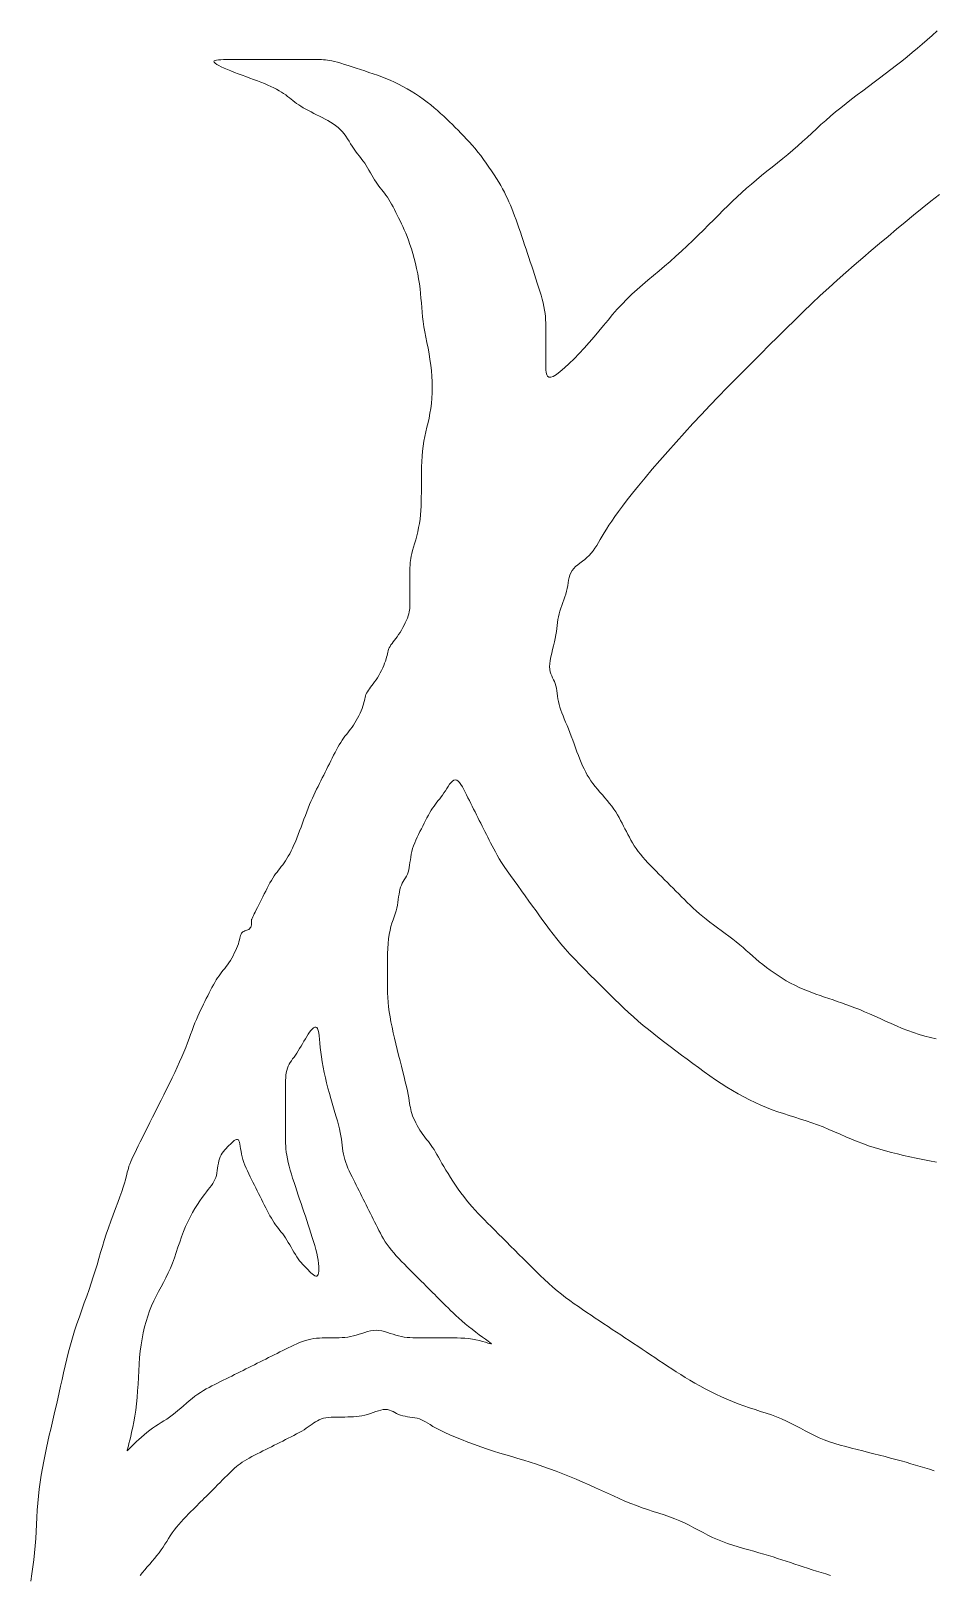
# Model space of a CAD drawing. Header units: millimetres. Extents: x 0 to 1137, y 0 to 1211.
# Drawn here: x 481.47 to 499.13, y 423.39 to 453.62 of the extents above; entities that cross this region are included whole.
import ezdxf

# ---------------------------------------------------------------- set-up
doc = ezdxf.new("R2010")
doc.units = ezdxf.units.MM
doc.layers.add('gravure_rouge', color=1, linetype='Continuous')

msp = doc.modelspace()

# ---------------------------------------------------------------- linework, layer by layer
at = {"layer": 'gravure_rouge', "lineweight": 0}
for points in [[(499.212, 453.619), (499.111, 453.53), (499.014, 453.444), (498.92, 453.36), (498.824, 453.277), (498.725, 453.194), (498.624, 453.111), (498.519, 453.028), (498.413, 452.945), (498.305, 452.862), (498.196, 452.779), (498.085, 452.695), (497.975, 452.612), (497.864, 452.529), (497.754, 452.446), (497.644, 452.363), (497.536, 452.28), (497.43, 452.197), (497.326, 452.114), (497.224, 452.031), (497.125, 451.948), (497.03, 451.865), (496.937, 451.782), (496.846, 451.698), (496.756, 451.615), (496.666, 451.532), (496.575, 451.449), (496.482, 451.366), (496.387, 451.283), (496.288, 451.2), (496.187, 451.117), (496.084, 451.034), (495.981, 450.951), (495.877, 450.868), (495.774, 450.785), (495.673, 450.701), (495.574, 450.618), (495.479, 450.535), (495.386, 450.452), (495.295, 450.367), (495.205, 450.281), (495.115, 450.194), (495.024, 450.104), (494.931, 450.012), (494.836, 449.917), (494.737, 449.818), (494.636, 449.717), (494.532, 449.614), (494.425, 449.511), (494.317, 449.407), (494.208, 449.304), (494.097, 449.203), (493.987, 449.104), (493.876, 449.009), (493.766, 448.916), (493.656, 448.825), (493.548, 448.735), (493.442, 448.645), (493.338, 448.554), (493.236, 448.461), (493.137, 448.366), (493.042, 448.267), (492.949, 448.166), (492.858, 448.062), (492.768, 447.955), (492.678, 447.847), (492.587, 447.738), (492.494, 447.627), (492.399, 447.517), (492.301, 447.406), (492.201, 447.299), (492.102, 447.196), (492.007, 447.101), (491.916, 447.017), (491.833, 446.946), (491.759, 446.89), (491.697, 446.852), (491.649, 446.834), (491.612, 446.835), (491.586, 446.853), (491.568, 446.884), (491.557, 446.928), (491.552, 446.982), (491.55, 447.043), (491.55, 447.111), (491.55, 447.181), (491.55, 447.255), (491.55, 447.33), (491.55, 447.406), (491.55, 447.482), (491.55, 447.557), (491.55, 447.63), (491.55, 447.701), (491.55, 447.769), (491.549, 447.834), (491.548, 447.897), (491.545, 447.96), (491.541, 448.022), (491.534, 448.086), (491.525, 448.151), (491.513, 448.218), (491.497, 448.289), (491.479, 448.363), (491.458, 448.44), (491.434, 448.518), (491.409, 448.599), (491.383, 448.68), (491.356, 448.763), (491.328, 448.846), (491.3, 448.929), (491.273, 449.012), (491.245, 449.095), (491.217, 449.178), (491.19, 449.261), (491.162, 449.344), (491.134, 449.428), (491.107, 449.511), (491.079, 449.594), (491.051, 449.676), (491.023, 449.758), (490.996, 449.838), (490.968, 449.917), (490.94, 449.994), (490.913, 450.067), (490.885, 450.138), (490.857, 450.206), (490.829, 450.271), (490.8, 450.334), (490.77, 450.397), (490.738, 450.459), (490.703, 450.523), (490.666, 450.588), (490.627, 450.655), (490.583, 450.726), (490.537, 450.8), (490.488, 450.875), (490.437, 450.951), (490.385, 451.027), (490.331, 451.102), (490.276, 451.175), (490.22, 451.246), (490.165, 451.314), (490.11, 451.378), (490.054, 451.44), (489.999, 451.5), (489.943, 451.558), (489.888, 451.615), (489.833, 451.671), (489.777, 451.726), (489.722, 451.782), (489.666, 451.837), (489.609, 451.892), (489.551, 451.948), (489.491, 452.003), (489.429, 452.058), (489.365, 452.114), (489.297, 452.169), (489.226, 452.225), (489.152, 452.279), (489.076, 452.333), (488.997, 452.386), (488.917, 452.437), (488.835, 452.486), (488.752, 452.532), (488.669, 452.575), (488.586, 452.615), (488.503, 452.652), (488.42, 452.686), (488.337, 452.719), (488.254, 452.749), (488.171, 452.778), (488.088, 452.806), (488.005, 452.834), (487.922, 452.862), (487.84, 452.889), (487.759, 452.915), (487.682, 452.94), (487.607, 452.963), (487.537, 452.984), (487.473, 453.003), (487.414, 453.019), (487.362, 453.031), (487.315, 453.04), (487.273, 453.046), (487.234, 453.051), (487.197, 453.054), (487.16, 453.055), (487.122, 453.055), (487.082, 453.055), (487.039, 453.055), (486.992, 453.055), (486.943, 453.055), (486.892, 453.055), (486.84, 453.055), (486.786, 453.055), (486.731, 453.055), (486.676, 453.055), (486.62, 453.055), (486.565, 453.055), (486.509, 453.055), (486.454, 453.055), (486.399, 453.055), (486.343, 453.055), (486.288, 453.055), (486.232, 453.055), (486.177, 453.055), (486.122, 453.055), (486.066, 453.055), (486.011, 453.055), (485.955, 453.055), (485.9, 453.055), (485.845, 453.055), (485.789, 453.055), (485.734, 453.055), (485.679, 453.055), (485.623, 453.055), (485.568, 453.055), (485.512, 453.055), (485.457, 453.055), (485.402, 453.055), (485.346, 453.055), (485.291, 453.055), (485.238, 453.055), (485.188, 453.054), (485.143, 453.051), (485.105, 453.046), (485.076, 453.04), (485.057, 453.031), (485.051, 453.019), (485.058, 453.003), (485.077, 452.984), (485.107, 452.963), (485.148, 452.94), (485.197, 452.915), (485.253, 452.889), (485.316, 452.862), (485.383, 452.834), (485.454, 452.806), (485.527, 452.779), (485.603, 452.751), (485.679, 452.723), (485.755, 452.695), (485.83, 452.668), (485.903, 452.64), (485.974, 452.612), (486.041, 452.585), (486.105, 452.557), (486.166, 452.529), (486.223, 452.502), (486.277, 452.474), (486.327, 452.446), (486.374, 452.418), (486.417, 452.391), (486.457, 452.363), (486.494, 452.335), (486.53, 452.308), (486.565, 452.28), (486.6, 452.252), (486.635, 452.225), (486.672, 452.197), (486.712, 452.169), (486.756, 452.142), (486.802, 452.114), (486.851, 452.086), (486.902, 452.058), (486.954, 452.031), (487.008, 452.003), (487.063, 451.975), (487.119, 451.948), (487.174, 451.92), (487.229, 451.892), (487.283, 451.863), (487.336, 451.832), (487.387, 451.8), (487.435, 451.766), (487.482, 451.729), (487.525, 451.689), (487.565, 451.646), (487.602, 451.6), (487.636, 451.553), (487.668, 451.505), (487.698, 451.456), (487.727, 451.409), (487.756, 451.363), (487.783, 451.32), (487.811, 451.28), (487.839, 451.243), (487.866, 451.207), (487.894, 451.172), (487.922, 451.138), (487.949, 451.102), (487.977, 451.065), (488.005, 451.025), (488.033, 450.981), (488.06, 450.936), (488.088, 450.888), (488.116, 450.84), (488.143, 450.792), (488.171, 450.744), (488.199, 450.698), (488.226, 450.655), (488.254, 450.615), (488.282, 450.578), (488.309, 450.542), (488.337, 450.508), (488.365, 450.473), (488.393, 450.437), (488.42, 450.4), (488.448, 450.36), (488.476, 450.317), (488.503, 450.27), (488.531, 450.222), (488.559, 450.171), (488.586, 450.118), (488.614, 450.064), (488.642, 450.009), (488.669, 449.954), (488.697, 449.898), (488.725, 449.842), (488.753, 449.784), (488.78, 449.723), (488.808, 449.659), (488.836, 449.59), (488.863, 449.517), (488.891, 449.437), (488.919, 449.35), (488.946, 449.259), (488.972, 449.162), (488.997, 449.063), (489.02, 448.962), (489.042, 448.86), (489.06, 448.76), (489.076, 448.661), (489.088, 448.566), (489.098, 448.473), (489.106, 448.382), (489.113, 448.292), (489.12, 448.202), (489.128, 448.111), (489.137, 448.018), (489.15, 447.923), (489.165, 447.824), (489.183, 447.723), (489.203, 447.618), (489.223, 447.512), (489.244, 447.404), (489.264, 447.295), (489.282, 447.184), (489.297, 447.074), (489.309, 446.963), (489.318, 446.853), (489.323, 446.743), (489.325, 446.635), (489.323, 446.529), (489.318, 446.425), (489.309, 446.323), (489.297, 446.224), (489.282, 446.129), (489.264, 446.036), (489.244, 445.945), (489.223, 445.855), (489.203, 445.765), (489.183, 445.674), (489.165, 445.581), (489.15, 445.486), (489.137, 445.387), (489.128, 445.286), (489.122, 445.183), (489.117, 445.08), (489.115, 444.976), (489.113, 444.873), (489.113, 444.772), (489.113, 444.673), (489.113, 444.578), (489.112, 444.486), (489.111, 444.396), (489.108, 444.309), (489.104, 444.223), (489.097, 444.139), (489.088, 444.055), (489.076, 443.972), (489.06, 443.889), (489.042, 443.807), (489.022, 443.727), (489.002, 443.649), (488.981, 443.574), (488.961, 443.505), (488.943, 443.44), (488.928, 443.381), (488.916, 443.329), (488.907, 443.283), (488.9, 443.242), (488.896, 443.206), (488.893, 443.173), (488.892, 443.142), (488.891, 443.114), (488.891, 443.086), (488.891, 443.058), (488.891, 443.03), (488.891, 443.003), (488.891, 442.975), (488.891, 442.947), (488.891, 442.92), (488.891, 442.892), (488.891, 442.864), (488.891, 442.836), (488.891, 442.809), (488.891, 442.781), (488.891, 442.753), (488.891, 442.726), (488.891, 442.698), (488.891, 442.67), (488.891, 442.643), (488.891, 442.615), (488.891, 442.587), (488.891, 442.559), (488.891, 442.532), (488.891, 442.504), (488.891, 442.476), (488.891, 442.449), (488.891, 442.421), (488.891, 442.393), (488.89, 442.365), (488.889, 442.336), (488.886, 442.306), (488.882, 442.274), (488.875, 442.239), (488.866, 442.202), (488.854, 442.163), (488.839, 442.119), (488.82, 442.074), (488.799, 442.026), (488.776, 441.978), (488.751, 441.93), (488.724, 441.882), (488.697, 441.836), (488.669, 441.793), (488.642, 441.753), (488.615, 441.717), (488.588, 441.682), (488.563, 441.65), (488.54, 441.62), (488.519, 441.591), (488.5, 441.563), (488.485, 441.535), (488.473, 441.507), (488.463, 441.479), (488.455, 441.45), (488.448, 441.419), (488.441, 441.387), (488.433, 441.353), (488.423, 441.316), (488.411, 441.276), (488.395, 441.233), (488.377, 441.187), (488.356, 441.14), (488.333, 441.092), (488.308, 441.043), (488.281, 440.996), (488.254, 440.95), (488.226, 440.907), (488.199, 440.867), (488.172, 440.83), (488.145, 440.796), (488.12, 440.764), (488.097, 440.734), (488.076, 440.705), (488.057, 440.676), (488.042, 440.649), (488.029, 440.621), (488.02, 440.593), (488.012, 440.564), (488.005, 440.533), (487.998, 440.501), (487.99, 440.467), (487.98, 440.43), (487.968, 440.39), (487.952, 440.347), (487.934, 440.301), (487.913, 440.254), (487.889, 440.206), (487.864, 440.157), (487.838, 440.11), (487.811, 440.064), (487.783, 440.021), (487.756, 439.981), (487.728, 439.944), (487.7, 439.908), (487.673, 439.873), (487.645, 439.838), (487.617, 439.803), (487.589, 439.765), (487.562, 439.725), (487.534, 439.682), (487.506, 439.636), (487.479, 439.587), (487.451, 439.536), (487.423, 439.484), (487.396, 439.43), (487.368, 439.375), (487.34, 439.319), (487.312, 439.264), (487.285, 439.209), (487.257, 439.153), (487.229, 439.098), (487.202, 439.042), (487.174, 438.987), (487.146, 438.932), (487.119, 438.876), (487.091, 438.821), (487.063, 438.765), (487.036, 438.708), (487.008, 438.65), (486.98, 438.59), (486.952, 438.528), (486.925, 438.464), (486.897, 438.396), (486.869, 438.325), (486.842, 438.252), (486.814, 438.177), (486.786, 438.101), (486.759, 438.025), (486.731, 437.95), (486.703, 437.876), (486.676, 437.805), (486.648, 437.738), (486.62, 437.674), (486.592, 437.613), (486.565, 437.556), (486.537, 437.502), (486.509, 437.452), (486.482, 437.406), (486.454, 437.362), (486.426, 437.322), (486.399, 437.285), (486.371, 437.249), (486.343, 437.215), (486.316, 437.18), (486.288, 437.144), (486.26, 437.107), (486.232, 437.067), (486.205, 437.024), (486.177, 436.977), (486.149, 436.929), (486.122, 436.878), (486.094, 436.825), (486.066, 436.771), (486.039, 436.716), (486.011, 436.661), (485.983, 436.605), (485.956, 436.551), (485.93, 436.498), (485.905, 436.448), (485.881, 436.402), (485.86, 436.36), (485.842, 436.322), (485.826, 436.291), (485.814, 436.267), (485.805, 436.248), (485.798, 436.234), (485.794, 436.222), (485.791, 436.212), (485.79, 436.203), (485.789, 436.193), (485.789, 436.181), (485.789, 436.165), (485.789, 436.147), (485.787, 436.127), (485.785, 436.107), (485.78, 436.086), (485.774, 436.066), (485.765, 436.048), (485.752, 436.033), (485.737, 436.021), (485.719, 436.011), (485.699, 436.003), (485.679, 435.996), (485.658, 435.989), (485.638, 435.981), (485.62, 435.971), (485.605, 435.959), (485.592, 435.944), (485.583, 435.925), (485.575, 435.902), (485.568, 435.876), (485.561, 435.847), (485.553, 435.814), (485.543, 435.777), (485.531, 435.738), (485.515, 435.694), (485.497, 435.649), (485.476, 435.601), (485.452, 435.553), (485.427, 435.505), (485.401, 435.457), (485.374, 435.411), (485.346, 435.368), (485.319, 435.328), (485.291, 435.291), (485.263, 435.255), (485.235, 435.221), (485.208, 435.186), (485.18, 435.15), (485.152, 435.113), (485.125, 435.073), (485.097, 435.03), (485.069, 434.983), (485.042, 434.935), (485.014, 434.884), (484.986, 434.831), (484.959, 434.777), (484.931, 434.722), (484.903, 434.667), (484.875, 434.611), (484.848, 434.555), (484.82, 434.499), (484.792, 434.441), (484.765, 434.381), (484.737, 434.319), (484.709, 434.254), (484.682, 434.187), (484.654, 434.116), (484.626, 434.041), (484.597, 433.963), (484.566, 433.882), (484.534, 433.797), (484.5, 433.709), (484.463, 433.617), (484.423, 433.522), (484.38, 433.423), (484.334, 433.322), (484.285, 433.218), (484.234, 433.111), (484.181, 433.003), (484.127, 432.894), (484.072, 432.783), (484.017, 432.673), (483.962, 432.562), (483.907, 432.452), (483.853, 432.344), (483.8, 432.239), (483.749, 432.137), (483.7, 432.039), (483.654, 431.947), (483.611, 431.86), (483.571, 431.781), (483.535, 431.708), (483.502, 431.64), (483.472, 431.579), (483.446, 431.523), (483.424, 431.471), (483.405, 431.424), (483.389, 431.38), (483.377, 431.34), (483.367, 431.301), (483.357, 431.262), (483.348, 431.219), (483.336, 431.171), (483.322, 431.116), (483.303, 431.051), (483.278, 430.974), (483.247, 430.885), (483.211, 430.783), (483.17, 430.672), (483.126, 430.554), (483.08, 430.431), (483.034, 430.304), (482.989, 430.177), (482.946, 430.051), (482.906, 429.928), (482.869, 429.808), (482.833, 429.689), (482.798, 429.571), (482.764, 429.453), (482.728, 429.335), (482.691, 429.214), (482.651, 429.091), (482.608, 428.965), (482.562, 428.835), (482.514, 428.704), (482.466, 428.569), (482.418, 428.434), (482.37, 428.297), (482.325, 428.159), (482.281, 428.02), (482.242, 427.882), (482.205, 427.744), (482.17, 427.607), (482.138, 427.471), (482.108, 427.337), (482.079, 427.205), (482.051, 427.076), (482.023, 426.949), (481.995, 426.826), (481.968, 426.706), (481.94, 426.587), (481.912, 426.469), (481.884, 426.352), (481.857, 426.233), (481.829, 426.112), (481.801, 425.989), (481.774, 425.863), (481.747, 425.734), (481.72, 425.602), (481.695, 425.468), (481.672, 425.332), (481.651, 425.195), (481.632, 425.057), (481.617, 424.919), (481.605, 424.78), (481.595, 424.642), (481.587, 424.503), (481.58, 424.365), (481.573, 424.226), (481.565, 424.088), (481.555, 423.949), (481.543, 423.811), (481.527, 423.672), (481.509, 423.534), (481.49, 423.395), (481.469, 423.257)], [(499.193, 433.875), (499.082, 433.901), (498.972, 433.93), (498.861, 433.963), (498.75, 433.999), (498.639, 434.039), (498.529, 434.082), (498.418, 434.128), (498.309, 434.175), (498.201, 434.224), (498.094, 434.272), (497.99, 434.319), (497.889, 434.365), (497.79, 434.408), (497.695, 434.448), (497.602, 434.485), (497.513, 434.519), (497.425, 434.551), (497.34, 434.582), (497.255, 434.611), (497.172, 434.639), (497.088, 434.667), (497.005, 434.695), (496.922, 434.723), (496.839, 434.752), (496.756, 434.782), (496.673, 434.814), (496.59, 434.848), (496.507, 434.885), (496.424, 434.925), (496.341, 434.968), (496.258, 435.015), (496.176, 435.063), (496.096, 435.114), (496.017, 435.167), (495.941, 435.221), (495.867, 435.276), (495.796, 435.331), (495.728, 435.387), (495.663, 435.442), (495.6, 435.498), (495.538, 435.553), (495.475, 435.608), (495.412, 435.664), (495.347, 435.719), (495.279, 435.774), (495.208, 435.83), (495.135, 435.885), (495.06, 435.941), (494.984, 435.996), (494.908, 436.051), (494.833, 436.107), (494.759, 436.162), (494.688, 436.218), (494.621, 436.273), (494.556, 436.328), (494.494, 436.384), (494.434, 436.439), (494.376, 436.495), (494.32, 436.55), (494.264, 436.605), (494.208, 436.661), (494.153, 436.716), (494.097, 436.771), (494.042, 436.827), (493.987, 436.882), (493.931, 436.938), (493.876, 436.993), (493.821, 437.048), (493.765, 437.104), (493.71, 437.159), (493.655, 437.215), (493.601, 437.27), (493.548, 437.325), (493.497, 437.381), (493.448, 437.436), (493.402, 437.492), (493.359, 437.547), (493.319, 437.602), (493.282, 437.658), (493.248, 437.713), (493.216, 437.768), (493.186, 437.824), (493.156, 437.879), (493.128, 437.935), (493.1, 437.99), (493.073, 438.045), (493.045, 438.101), (493.015, 438.156), (492.985, 438.212), (492.953, 438.267), (492.919, 438.322), (492.882, 438.378), (492.842, 438.433), (492.799, 438.488), (492.753, 438.544), (492.706, 438.599), (492.657, 438.655), (492.609, 438.71), (492.562, 438.765), (492.516, 438.821), (492.473, 438.876), (492.433, 438.932), (492.396, 438.988), (492.362, 439.044), (492.33, 439.102), (492.299, 439.162), (492.27, 439.224), (492.242, 439.289), (492.214, 439.356), (492.187, 439.427), (492.159, 439.5), (492.131, 439.576), (492.104, 439.652), (492.076, 439.728), (492.048, 439.803), (492.02, 439.876), (491.993, 439.947), (491.965, 440.015), (491.938, 440.079), (491.912, 440.141), (491.887, 440.201), (491.863, 440.259), (491.842, 440.316), (491.824, 440.372), (491.808, 440.427), (491.796, 440.482), (491.786, 440.537), (491.778, 440.591), (491.771, 440.644), (491.764, 440.695), (491.756, 440.744), (491.747, 440.79), (491.734, 440.833), (491.719, 440.873), (491.701, 440.911), (491.683, 440.948), (491.665, 440.986), (491.649, 441.025), (491.636, 441.067), (491.627, 441.113), (491.623, 441.166), (491.627, 441.224), (491.636, 441.288), (491.649, 441.357), (491.665, 441.429), (491.683, 441.502), (491.701, 441.576), (491.719, 441.649), (491.734, 441.719), (491.747, 441.787), (491.756, 441.852), (491.764, 441.914), (491.771, 441.973), (491.778, 442.031), (491.786, 442.088), (491.796, 442.144), (491.808, 442.199), (491.824, 442.255), (491.842, 442.31), (491.861, 442.366), (491.882, 442.421), (491.903, 442.476), (491.922, 442.532), (491.94, 442.587), (491.956, 442.643), (491.968, 442.698), (491.978, 442.753), (491.988, 442.807), (491.997, 442.86), (492.009, 442.91), (492.023, 442.959), (492.042, 443.006), (492.067, 443.049), (492.098, 443.089), (492.134, 443.126), (492.175, 443.162), (492.219, 443.196), (492.265, 443.231), (492.311, 443.267), (492.356, 443.304), (492.399, 443.344), (492.439, 443.387), (492.476, 443.434), (492.512, 443.484), (492.547, 443.538), (492.581, 443.595), (492.617, 443.656), (492.654, 443.72), (492.694, 443.787), (492.738, 443.858), (492.786, 443.934), (492.84, 444.016), (492.902, 444.106), (492.972, 444.204), (493.053, 444.312), (493.144, 444.431), (493.248, 444.563), (493.366, 444.708), (493.495, 444.864), (493.635, 445.031), (493.784, 445.204), (493.939, 445.383), (494.1, 445.565), (494.264, 445.748), (494.43, 445.929), (494.596, 446.107), (494.762, 446.283), (494.928, 446.455), (495.094, 446.626), (495.261, 446.795), (495.427, 446.962), (495.593, 447.129), (495.759, 447.295), (495.925, 447.461), (496.091, 447.627), (496.258, 447.792), (496.424, 447.955), (496.59, 448.117), (496.756, 448.277), (496.922, 448.434), (497.088, 448.588), (497.255, 448.738), (497.421, 448.886), (497.587, 449.031), (497.753, 449.174), (497.919, 449.315), (498.085, 449.455), (498.252, 449.594), (498.418, 449.732), (498.584, 449.871), (498.751, 450.009), (498.918, 450.146), (499.087, 450.281), (499.258, 450.416)], [(499.153, 425.417), (499.062, 425.445), (498.972, 425.472), (498.881, 425.5), (498.79, 425.528), (498.698, 425.555), (498.602, 425.583), (498.504, 425.611), (498.402, 425.639), (498.298, 425.666), (498.192, 425.694), (498.083, 425.722), (497.974, 425.749), (497.864, 425.777), (497.753, 425.805), (497.642, 425.832), (497.532, 425.861), (497.423, 425.89), (497.315, 425.92), (497.208, 425.952), (497.104, 425.986), (497.002, 426.023), (496.904, 426.063), (496.808, 426.106), (496.716, 426.152), (496.625, 426.199), (496.535, 426.248), (496.444, 426.296), (496.353, 426.344), (496.261, 426.389), (496.165, 426.432), (496.067, 426.472), (495.965, 426.51), (495.861, 426.545), (495.754, 426.58), (495.646, 426.615), (495.537, 426.651), (495.427, 426.688), (495.316, 426.728), (495.205, 426.771), (495.095, 426.817), (494.986, 426.866), (494.878, 426.917), (494.771, 426.97), (494.667, 427.024), (494.565, 427.079), (494.467, 427.134), (494.371, 427.189), (494.279, 427.245), (494.19, 427.3), (494.102, 427.356), (494.016, 427.411), (493.932, 427.466), (493.848, 427.522), (493.765, 427.577), (493.682, 427.633), (493.599, 427.688), (493.516, 427.743), (493.433, 427.799), (493.35, 427.854), (493.267, 427.909), (493.184, 427.965), (493.1, 428.02), (493.017, 428.076), (492.934, 428.131), (492.851, 428.186), (492.768, 428.242), (492.685, 428.297), (492.602, 428.353), (492.519, 428.408), (492.436, 428.463), (492.353, 428.519), (492.27, 428.575), (492.187, 428.631), (492.104, 428.689), (492.02, 428.749), (491.937, 428.811), (491.854, 428.876), (491.771, 428.943), (491.688, 429.014), (491.605, 429.088), (491.522, 429.165), (491.439, 429.243), (491.356, 429.324), (491.273, 429.405), (491.19, 429.488), (491.107, 429.571), (491.024, 429.654), (490.941, 429.737), (490.859, 429.818), (490.779, 429.899), (490.7, 429.977), (490.624, 430.054), (490.55, 430.128), (490.479, 430.199), (490.411, 430.266), (490.347, 430.332), (490.285, 430.395), (490.225, 430.457), (490.167, 430.52), (490.11, 430.583), (490.054, 430.648), (489.999, 430.716), (489.943, 430.787), (489.889, 430.86), (489.835, 430.935), (489.782, 431.011), (489.731, 431.087), (489.682, 431.162), (489.636, 431.236), (489.593, 431.307), (489.553, 431.374), (489.516, 431.438), (489.482, 431.499), (489.45, 431.556), (489.419, 431.609), (489.39, 431.66), (489.362, 431.706), (489.334, 431.75), (489.306, 431.79), (489.279, 431.827), (489.251, 431.863), (489.223, 431.897), (489.196, 431.932), (489.168, 431.968), (489.14, 432.005), (489.113, 432.045), (489.085, 432.088), (489.058, 432.134), (489.031, 432.181), (489.006, 432.23), (488.983, 432.278), (488.962, 432.325), (488.943, 432.371), (488.928, 432.414), (488.916, 432.454), (488.906, 432.493), (488.898, 432.531), (488.891, 432.571), (488.884, 432.615), (488.876, 432.664), (488.866, 432.719), (488.854, 432.784), (488.839, 432.858), (488.82, 432.941), (488.799, 433.032), (488.776, 433.13), (488.751, 433.233), (488.724, 433.339), (488.697, 433.448), (488.669, 433.559), (488.642, 433.67), (488.615, 433.78), (488.588, 433.889), (488.563, 433.997), (488.54, 434.104), (488.519, 434.208), (488.5, 434.31), (488.485, 434.408), (488.473, 434.504), (488.464, 434.596), (488.457, 434.687), (488.453, 434.778), (488.45, 434.868), (488.449, 434.959), (488.448, 435.051), (488.448, 435.147), (488.448, 435.245), (488.449, 435.346), (488.45, 435.447), (488.453, 435.548), (488.457, 435.648), (488.464, 435.744), (488.473, 435.836), (488.485, 435.922), (488.5, 436.002), (488.518, 436.076), (488.538, 436.144), (488.559, 436.208), (488.579, 436.269), (488.599, 436.327), (488.617, 436.384), (488.633, 436.439), (488.645, 436.494), (488.654, 436.549), (488.662, 436.603), (488.669, 436.656), (488.677, 436.707), (488.684, 436.756), (488.694, 436.802), (488.706, 436.845), (488.722, 436.885), (488.74, 436.923), (488.76, 436.958), (488.78, 436.993), (488.801, 437.028), (488.821, 437.063), (488.839, 437.101), (488.854, 437.141), (488.866, 437.184), (488.876, 437.23), (488.884, 437.279), (488.891, 437.33), (488.898, 437.383), (488.906, 437.437), (488.916, 437.492), (488.928, 437.547), (488.943, 437.602), (488.962, 437.658), (488.983, 437.713), (489.006, 437.768), (489.031, 437.824), (489.058, 437.879), (489.085, 437.935), (489.113, 437.99), (489.14, 438.045), (489.168, 438.1), (489.196, 438.154), (489.223, 438.207), (489.251, 438.258), (489.279, 438.307), (489.306, 438.353), (489.334, 438.396), (489.362, 438.436), (489.39, 438.473), (489.417, 438.509), (489.445, 438.544), (489.473, 438.579), (489.5, 438.614), (489.528, 438.652), (489.556, 438.692), (489.583, 438.734), (489.611, 438.779), (489.639, 438.822), (489.666, 438.862), (489.694, 438.897), (489.722, 438.925), (489.75, 438.943), (489.777, 438.95), (489.805, 438.943), (489.833, 438.925), (489.86, 438.896), (489.888, 438.858), (489.916, 438.813), (489.943, 438.763), (489.971, 438.71), (489.999, 438.655), (490.026, 438.599), (490.054, 438.544), (490.082, 438.488), (490.11, 438.433), (490.137, 438.378), (490.165, 438.322), (490.193, 438.267), (490.22, 438.212), (490.248, 438.156), (490.276, 438.101), (490.303, 438.045), (490.331, 437.99), (490.359, 437.935), (490.386, 437.879), (490.414, 437.824), (490.442, 437.768), (490.47, 437.713), (490.498, 437.657), (490.529, 437.598), (490.562, 437.538), (490.598, 437.473), (490.639, 437.405), (490.685, 437.331), (490.737, 437.252), (490.796, 437.165), (490.86, 437.073), (490.929, 436.977), (491, 436.878), (491.074, 436.777), (491.148, 436.675), (491.22, 436.575), (491.291, 436.476), (491.359, 436.381), (491.424, 436.288), (491.489, 436.197), (491.554, 436.107), (491.621, 436.017), (491.691, 435.926), (491.765, 435.833), (491.845, 435.738), (491.931, 435.639), (492.023, 435.538), (492.12, 435.435), (492.219, 435.331), (492.32, 435.228), (492.421, 435.125), (492.522, 435.024), (492.62, 434.925), (492.716, 434.83), (492.809, 434.738), (492.9, 434.648), (492.99, 434.561), (493.08, 434.475), (493.171, 434.39), (493.264, 434.307), (493.359, 434.224), (493.458, 434.141), (493.559, 434.057), (493.663, 433.974), (493.77, 433.891), (493.878, 433.808), (493.987, 433.725), (494.098, 433.642), (494.208, 433.559), (494.319, 433.476), (494.43, 433.393), (494.541, 433.312), (494.651, 433.231), (494.762, 433.153), (494.873, 433.076), (494.984, 433.002), (495.094, 432.931), (495.205, 432.864), (495.316, 432.8), (495.427, 432.739), (495.538, 432.682), (495.648, 432.628), (495.759, 432.578), (495.87, 432.531), (495.981, 432.488), (496.091, 432.448), (496.202, 432.411), (496.313, 432.375), (496.424, 432.34), (496.535, 432.306), (496.645, 432.27), (496.756, 432.233), (496.867, 432.193), (496.978, 432.15), (497.088, 432.104), (497.199, 432.056), (497.31, 432.008), (497.421, 431.96), (497.532, 431.912), (497.642, 431.867), (497.753, 431.824), (497.864, 431.784), (497.975, 431.747), (498.087, 431.713), (498.201, 431.68), (498.316, 431.65), (498.433, 431.621), (498.553, 431.593), (498.676, 431.565), (498.802, 431.537), (498.932, 431.51), (499.064, 431.484), (499.198, 431.459)], [(483.611, 423.368), (483.654, 423.423), (483.7, 423.478), (483.747, 423.534), (483.795, 423.589), (483.844, 423.645), (483.891, 423.7), (483.937, 423.755), (483.98, 423.811), (484.02, 423.866), (484.057, 423.922), (484.093, 423.977), (484.128, 424.032), (484.162, 424.088), (484.198, 424.143), (484.235, 424.198), (484.275, 424.254), (484.319, 424.309), (484.364, 424.364), (484.412, 424.418), (484.46, 424.471), (484.508, 424.522), (484.556, 424.571), (484.602, 424.617), (484.645, 424.66), (484.685, 424.7), (484.722, 424.737), (484.758, 424.773), (484.792, 424.808), (484.827, 424.842), (484.863, 424.878), (484.9, 424.915), (484.94, 424.955), (484.983, 424.999), (485.029, 425.044), (485.076, 425.092), (485.125, 425.14), (485.173, 425.188), (485.22, 425.236), (485.266, 425.282), (485.309, 425.325), (485.349, 425.365), (485.387, 425.401), (485.422, 425.436), (485.457, 425.468), (485.492, 425.498), (485.527, 425.527), (485.565, 425.555), (485.605, 425.583), (485.648, 425.611), (485.694, 425.639), (485.743, 425.666), (485.794, 425.694), (485.847, 425.722), (485.901, 425.749), (485.956, 425.777), (486.011, 425.805), (486.066, 425.832), (486.122, 425.86), (486.177, 425.888), (486.232, 425.915), (486.288, 425.943), (486.343, 425.971), (486.399, 425.999), (486.454, 426.026), (486.509, 426.054), (486.564, 426.082), (486.618, 426.109), (486.671, 426.137), (486.722, 426.165), (486.771, 426.192), (486.817, 426.22), (486.86, 426.248), (486.9, 426.275), (486.937, 426.303), (486.973, 426.329), (487.008, 426.354), (487.043, 426.377), (487.078, 426.398), (487.116, 426.417), (487.156, 426.432), (487.199, 426.445), (487.245, 426.454), (487.294, 426.46), (487.345, 426.465), (487.398, 426.467), (487.452, 426.469), (487.506, 426.469), (487.562, 426.469), (487.617, 426.469), (487.673, 426.47), (487.728, 426.471), (487.783, 426.474), (487.839, 426.478), (487.894, 426.485), (487.949, 426.494), (488.005, 426.506), (488.06, 426.522), (488.115, 426.539), (488.169, 426.558), (488.222, 426.576), (488.273, 426.592), (488.322, 426.605), (488.368, 426.614), (488.411, 426.617), (488.451, 426.614), (488.488, 426.605), (488.524, 426.592), (488.559, 426.576), (488.593, 426.558), (488.629, 426.539), (488.666, 426.522), (488.706, 426.506), (488.75, 426.494), (488.795, 426.484), (488.843, 426.476), (488.891, 426.469), (488.939, 426.462), (488.987, 426.454), (489.033, 426.445), (489.076, 426.432), (489.116, 426.417), (489.155, 426.398), (489.194, 426.375), (489.237, 426.349), (489.285, 426.32), (489.34, 426.287), (489.405, 426.251), (489.482, 426.211), (489.571, 426.168), (489.673, 426.122), (489.784, 426.075), (489.902, 426.026), (490.025, 425.978), (490.152, 425.93), (490.279, 425.885), (490.405, 425.842), (490.528, 425.802), (490.648, 425.764), (490.767, 425.729), (490.885, 425.694), (491.003, 425.659), (491.122, 425.624), (491.242, 425.586), (491.365, 425.546), (491.491, 425.503), (491.62, 425.457), (491.751, 425.408), (491.882, 425.357), (492.013, 425.304), (492.144, 425.25), (492.273, 425.195), (492.399, 425.14), (492.522, 425.085), (492.642, 425.03), (492.759, 424.976), (492.874, 424.923), (492.988, 424.872), (493.1, 424.823), (493.211, 424.777), (493.322, 424.734), (493.433, 424.694), (493.543, 424.657), (493.652, 424.621), (493.761, 424.586), (493.867, 424.551), (493.971, 424.516), (494.073, 424.478), (494.171, 424.438), (494.267, 424.395), (494.359, 424.35), (494.45, 424.302), (494.541, 424.254), (494.631, 424.206), (494.722, 424.158), (494.814, 424.112), (494.91, 424.069), (495.008, 424.029), (495.109, 423.993), (495.212, 423.958), (495.316, 423.926), (495.42, 423.896), (495.523, 423.867), (495.624, 423.839), (495.722, 423.811), (495.817, 423.783), (495.91, 423.755), (495.999, 423.728), (496.087, 423.7), (496.173, 423.672), (496.257, 423.645), (496.341, 423.617), (496.424, 423.589), (496.507, 423.562), (496.59, 423.534), (496.675, 423.506), (496.761, 423.478), (496.848, 423.451), (496.938, 423.423), (497.03, 423.395), (497.125, 423.368)]]:
    msp.add_lwpolyline(points, dxfattribs=at)
msp.add_lwpolyline([(483.537, 426.728), (483.549, 426.854), (483.559, 426.983), (483.567, 427.113), (483.574, 427.245), (483.581, 427.376), (483.589, 427.507), (483.598, 427.636), (483.611, 427.762), (483.626, 427.885), (483.645, 428.004), (483.668, 428.12), (483.694, 428.233), (483.723, 428.342), (483.756, 428.447), (483.792, 428.549), (483.832, 428.648), (483.875, 428.743), (483.921, 428.836), (483.969, 428.927), (484.017, 429.017), (484.065, 429.107), (484.113, 429.198), (484.158, 429.291), (484.202, 429.386), (484.241, 429.485), (484.279, 429.586), (484.314, 429.689), (484.349, 429.793), (484.384, 429.896), (484.42, 429.999), (484.457, 430.1), (484.497, 430.199), (484.54, 430.294), (484.586, 430.385), (484.633, 430.472), (484.682, 430.554), (484.73, 430.631), (484.777, 430.702), (484.823, 430.768), (484.866, 430.827), (484.906, 430.879), (484.942, 430.925), (484.975, 430.967), (485.005, 431.007), (485.031, 431.044), (485.053, 431.081), (485.072, 431.119), (485.088, 431.159), (485.1, 431.202), (485.11, 431.248), (485.118, 431.295), (485.125, 431.343), (485.132, 431.392), (485.14, 431.439), (485.149, 431.485), (485.162, 431.528), (485.177, 431.568), (485.196, 431.605), (485.217, 431.639), (485.24, 431.671), (485.265, 431.702), (485.291, 431.731), (485.319, 431.759), (485.346, 431.787), (485.374, 431.814), (485.401, 431.84), (485.427, 431.864), (485.452, 431.884), (485.476, 431.898), (485.497, 431.906), (485.515, 431.906), (485.531, 431.897), (485.543, 431.879), (485.553, 431.851), (485.561, 431.815), (485.568, 431.773), (485.575, 431.725), (485.583, 431.674), (485.592, 431.62), (485.605, 431.565), (485.62, 431.51), (485.639, 431.454), (485.66, 431.399), (485.683, 431.343), (485.708, 431.288), (485.735, 431.233), (485.762, 431.177), (485.789, 431.122), (485.817, 431.067), (485.845, 431.011), (485.872, 430.956), (485.9, 430.9), (485.928, 430.845), (485.955, 430.79), (485.983, 430.734), (486.011, 430.679), (486.039, 430.624), (486.066, 430.569), (486.094, 430.515), (486.122, 430.462), (486.149, 430.411), (486.177, 430.362), (486.205, 430.316), (486.232, 430.273), (486.26, 430.233), (486.288, 430.195), (486.316, 430.16), (486.343, 430.125), (486.371, 430.09), (486.399, 430.055), (486.426, 430.017), (486.454, 429.977), (486.482, 429.934), (486.509, 429.888), (486.537, 429.841), (486.565, 429.793), (486.592, 429.744), (486.62, 429.697), (486.648, 429.651), (486.676, 429.608), (486.703, 429.568), (486.731, 429.531), (486.759, 429.497), (486.786, 429.465), (486.814, 429.435), (486.842, 429.405), (486.869, 429.377), (486.897, 429.35), (486.925, 429.322), (486.952, 429.296), (486.978, 429.272), (487.003, 429.253), (487.027, 429.238), (487.048, 429.23), (487.066, 429.23), (487.082, 429.239), (487.094, 429.258), (487.102, 429.286), (487.108, 429.323), (487.109, 429.368), (487.108, 429.42), (487.102, 429.478), (487.094, 429.541), (487.082, 429.608), (487.066, 429.679), (487.048, 429.753), (487.027, 429.829), (487.003, 429.908), (486.978, 429.988), (486.952, 430.07), (486.925, 430.153), (486.897, 430.236), (486.869, 430.319), (486.842, 430.402), (486.814, 430.485), (486.786, 430.568), (486.759, 430.651), (486.731, 430.734), (486.703, 430.817), (486.676, 430.9), (486.648, 430.983), (486.621, 431.066), (486.594, 431.148), (486.569, 431.228), (486.546, 431.307), (486.525, 431.383), (486.506, 431.457), (486.491, 431.528), (486.479, 431.596), (486.47, 431.66), (486.463, 431.72), (486.459, 431.777), (486.456, 431.831), (486.455, 431.881), (486.454, 431.928), (486.454, 431.971), (486.454, 432.011), (486.454, 432.049), (486.454, 432.084), (486.454, 432.119), (486.454, 432.154), (486.454, 432.189), (486.454, 432.227), (486.454, 432.267), (486.454, 432.31), (486.454, 432.355), (486.454, 432.403), (486.454, 432.451), (486.454, 432.5), (486.454, 432.547), (486.454, 432.593), (486.454, 432.636), (486.454, 432.676), (486.454, 432.713), (486.454, 432.749), (486.454, 432.784), (486.454, 432.818), (486.454, 432.854), (486.454, 432.891), (486.454, 432.931), (486.454, 432.974), (486.455, 433.02), (486.456, 433.068), (486.459, 433.116), (486.463, 433.164), (486.47, 433.212), (486.479, 433.257), (486.491, 433.301), (486.506, 433.34), (486.525, 433.378), (486.546, 433.413), (486.569, 433.448), (486.594, 433.483), (486.621, 433.519), (486.648, 433.556), (486.676, 433.596), (486.703, 433.639), (486.731, 433.685), (486.759, 433.732), (486.786, 433.781), (486.814, 433.829), (486.842, 433.876), (486.869, 433.922), (486.897, 433.965), (486.925, 434.005), (486.952, 434.04), (486.978, 434.068), (487.003, 434.09), (487.027, 434.103), (487.048, 434.105), (487.066, 434.097), (487.082, 434.076), (487.094, 434.042), (487.104, 433.995), (487.112, 433.936), (487.119, 433.868), (487.126, 433.791), (487.134, 433.707), (487.143, 433.617), (487.156, 433.522), (487.171, 433.424), (487.19, 433.322), (487.211, 433.22), (487.234, 433.116), (487.259, 433.012), (487.285, 432.909), (487.313, 432.808), (487.34, 432.71), (487.368, 432.615), (487.395, 432.523), (487.421, 432.435), (487.446, 432.35), (487.47, 432.268), (487.491, 432.19), (487.509, 432.116), (487.525, 432.045), (487.537, 431.977), (487.547, 431.913), (487.555, 431.851), (487.562, 431.791), (487.569, 431.733), (487.577, 431.676), (487.586, 431.62), (487.599, 431.565), (487.614, 431.51), (487.633, 431.454), (487.654, 431.399), (487.677, 431.343), (487.702, 431.288), (487.728, 431.233), (487.756, 431.177), (487.783, 431.122), (487.811, 431.067), (487.839, 431.011), (487.866, 430.956), (487.894, 430.9), (487.922, 430.845), (487.949, 430.79), (487.977, 430.734), (488.005, 430.679), (488.033, 430.623), (488.06, 430.568), (488.088, 430.513), (488.116, 430.457), (488.143, 430.402), (488.171, 430.347), (488.199, 430.291), (488.226, 430.236), (488.254, 430.18), (488.282, 430.125), (488.311, 430.07), (488.342, 430.014), (488.374, 429.959), (488.408, 429.903), (488.445, 429.848), (488.485, 429.793), (488.528, 429.737), (488.574, 429.682), (488.623, 429.626), (488.674, 429.571), (488.727, 429.516), (488.781, 429.46), (488.836, 429.405), (488.891, 429.35), (488.946, 429.294), (489.001, 429.239), (489.055, 429.185), (489.108, 429.133), (489.159, 429.082), (489.208, 429.033), (489.254, 428.987), (489.297, 428.943), (489.337, 428.903), (489.375, 428.866), (489.41, 428.83), (489.445, 428.796), (489.48, 428.761), (489.515, 428.725), (489.553, 428.688), (489.593, 428.648), (489.636, 428.605), (489.683, 428.559), (489.733, 428.51), (489.786, 428.459), (489.844, 428.406), (489.904, 428.352), (489.968, 428.297), (490.036, 428.242), (490.106, 428.187), (490.178, 428.133), (490.247, 428.081), (490.313, 428.034), (490.371, 427.992), (490.42, 427.956), (490.457, 427.928), (490.479, 427.909), (490.484, 427.901), (490.474, 427.9), (490.45, 427.907), (490.414, 427.919), (490.368, 427.934), (490.313, 427.951), (490.251, 427.968), (490.183, 427.983), (490.113, 427.995), (490.039, 428.005), (489.964, 428.011), (489.888, 428.016), (489.812, 428.018), (489.737, 428.02), (489.663, 428.02), (489.593, 428.02), (489.525, 428.02), (489.46, 428.02), (489.399, 428.02), (489.339, 428.02), (489.281, 428.02), (489.224, 428.02), (489.168, 428.02), (489.113, 428.02), (489.057, 428.02), (489.002, 428.021), (488.946, 428.022), (488.891, 428.025), (488.836, 428.029), (488.78, 428.036), (488.725, 428.045), (488.669, 428.057), (488.614, 428.073), (488.559, 428.09), (488.503, 428.108), (488.448, 428.126), (488.393, 428.143), (488.337, 428.156), (488.282, 428.165), (488.226, 428.168), (488.171, 428.165), (488.116, 428.156), (488.06, 428.143), (488.005, 428.126), (487.949, 428.108), (487.894, 428.09), (487.839, 428.073), (487.783, 428.057), (487.728, 428.045), (487.673, 428.036), (487.617, 428.029), (487.562, 428.025), (487.506, 428.022), (487.451, 428.021), (487.396, 428.02), (487.34, 428.02), (487.285, 428.02), (487.229, 428.02), (487.174, 428.018), (487.119, 428.016), (487.063, 428.011), (487.008, 428.005), (486.952, 427.995), (486.897, 427.983), (486.842, 427.968), (486.786, 427.949), (486.731, 427.928), (486.676, 427.905), (486.62, 427.88), (486.565, 427.853), (486.509, 427.826), (486.454, 427.799), (486.399, 427.771), (486.343, 427.743), (486.288, 427.716), (486.232, 427.688), (486.177, 427.66), (486.122, 427.633), (486.066, 427.605), (486.011, 427.577), (485.955, 427.549), (485.9, 427.522), (485.845, 427.494), (485.789, 427.466), (485.734, 427.439), (485.679, 427.411), (485.623, 427.383), (485.568, 427.356), (485.512, 427.328), (485.457, 427.3), (485.402, 427.272), (485.346, 427.245), (485.291, 427.217), (485.235, 427.189), (485.18, 427.162), (485.125, 427.134), (485.069, 427.106), (485.014, 427.078), (484.959, 427.049), (484.903, 427.019), (484.848, 426.987), (484.792, 426.952), (484.737, 426.915), (484.682, 426.876), (484.626, 426.832), (484.571, 426.787), (484.515, 426.739), (484.46, 426.691), (484.405, 426.643), (484.349, 426.595), (484.294, 426.549), (484.238, 426.506), (484.183, 426.466), (484.128, 426.429), (484.072, 426.393), (484.017, 426.359), (483.962, 426.324), (483.906, 426.288), (483.851, 426.251), (483.795, 426.211), (483.74, 426.168), (483.686, 426.123), (483.633, 426.077), (483.583, 426.031), (483.536, 425.987), (483.494, 425.946), (483.457, 425.91), (483.426, 425.879), (483.402, 425.854), (483.383, 425.836), (483.37, 425.823), (483.361, 425.814), (483.356, 425.809), (483.353, 425.806), (483.352, 425.805), (483.352, 425.805), (483.352, 425.805), (483.353, 425.807), (483.354, 425.813), (483.357, 425.823), (483.361, 425.841), (483.368, 425.867), (483.377, 425.904), (483.389, 425.952), (483.405, 426.015), (483.423, 426.089), (483.442, 426.175), (483.463, 426.271), (483.484, 426.375), (483.503, 426.487), (483.521, 426.605)], close=True, dxfattribs=at)

doc.saveas('drawing.dxf')
